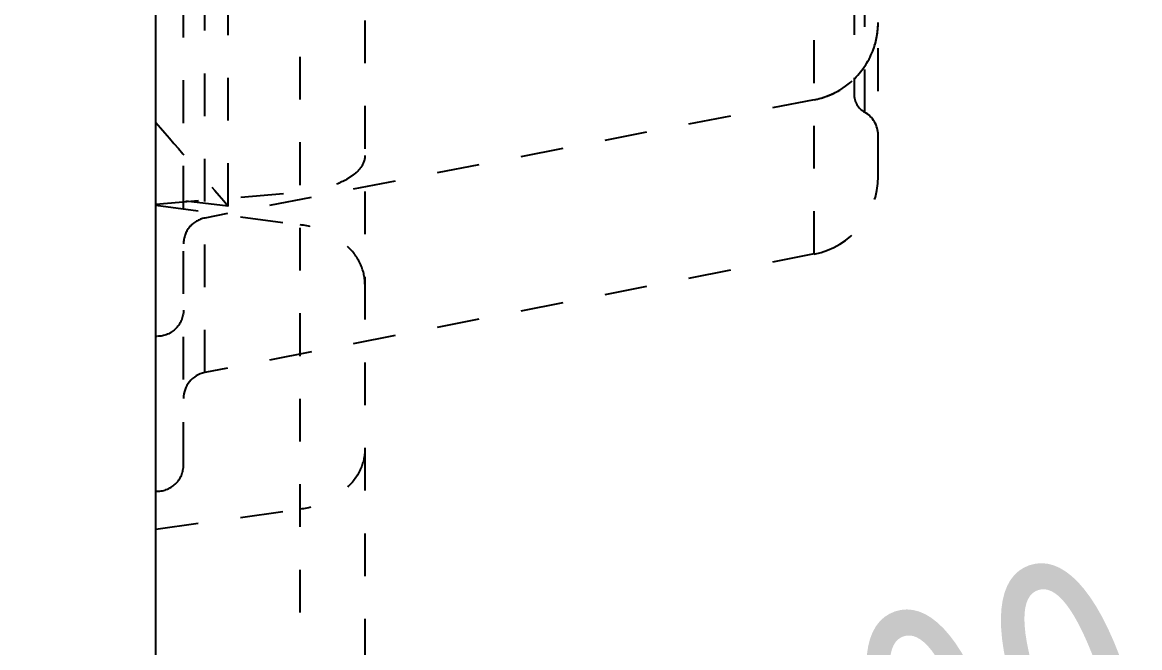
# Model space of a CAD drawing. Header units: millimetres. Extents: x 1147 to 12155, y -6137 to -4403.
# Drawn here: x 3262.98 to 3305.73, y -5417.46 to -5393.56 of the extents above; entities that cross this region are included whole.
import ezdxf

# ---------------------------------------------------------------- set-up
doc = ezdxf.new("R2010")
doc.units = ezdxf.units.MM
doc.header["$LTSCALE"] = 16.335
doc.header["$PDMODE"] = 3
doc.header["$PDSIZE"] = 0.3125
doc.linetypes.add('HIDDEN', pattern=[0.2, 0.1, -0.1])
doc.layers.get('0').update_dxf_attribs({"linetype": 'CONTINUOUS'})
doc.layers.get('Defpoints').update_dxf_attribs({"linetype": 'CONTINUOUS'})
doc.layers.add('DEFAULT_2', color=8, linetype='HIDDEN')
doc.styles.get("Standard").update_dxf_attribs({"font": 'txt', "width": 0.8})
doc.dimstyles.get("Standard").update_dxf_attribs({"dimtxt": 0.15625, "dimasz": 0.1875, "dimexe": 0.125, "dimexo": 0.0625, "dimtad": 0, "dimtih": 1, "dimtoh": 1, "dimdsep": 46, "dimtxsty": 'Standard', "dimcen": 0.09, "dimadec": 0, "dimazin": 0, "dimtp": 0.01, "dimtm": 0.01, "dimtfac": 1, "dimtofl": 0, "dimtmove": 0, "dimatfit": 3, "dimfxl": 0, "dimtolj": 1, "dimarcsym": 0})

# ---------------------------------------------------------------- blocks, each defined once
blk = doc.blocks.new('*D685')
at = {"color": 4, "lineweight": -2}
blk.add_line((3303.441, -5418.889), (3312.899, -5415.642), dxfattribs=at)
at = {"color": 4}
blk.add_solid([(3312.358, -5414.066), (3313.44, -5417.219), (3322.357, -5412.395)], dxfattribs=at)
at = {"layer": 'Defpoints', "color": 0}
for p in [(3331.815, -5409.148), (3322.357, -5412.395)]:
    blk.add_point(p, dxfattribs=at)
at = {"color": 6, "insert": (3287.677, -5424.301), "char_height": 10, "attachment_point": 5, "rotation": 18.9483}
blk.add_mtext('\\A1;∅10.00', dxfattribs=at)

msp = doc.modelspace()

# ---------------------------------------------------------------- linework, layer by layer
at = {"color": 7, "linetype": 'Continuous'}
msp.add_line((3268.086, -5503.772), (3268.086, -5023.709), dxfattribs=at)
at = {"layer": 'DEFAULT_2', "color": 8, "linetype": 'HIDDEN'}
for p, q in [((3293.277, -5402.415), (3293.277, -5115.128)), ((3295.718, -5399.454), (3295.718, -5118.089)), ((3295.207, -5396.995), (3295.207, -5120.548)), ((3294.799, -5121.249), (3294.799, -5396.294)), ((3269.144, -5410.477), (3269.144, -5331.696)), ((3269.958, -5406.948), (3269.958, -5331.576)), ((3273.607, -5422.649), (3273.607, -5380.723)), ((3276.086, -5383.689), (3276.086, -5419.694)), ((3270.857, -5400.583), (3270.857, -5384.76)), ((3293.277, -5396.522), (3269.958, -5401.041)), ((3268.086, -5400.51), (3273.607, -5400.05)), ((3270.857, -5400.583), (3268.086, -5400.271)), ((3268.086, -5400.55), (3273.607, -5401.298)), ((3293.277, -5402.415), (3269.958, -5406.948)), ((3268.086, -5412.927), (3273.607, -5412.169))]:
    msp.add_line(p, q, dxfattribs=at)
for centre, radius, start, end in [((3292.708, -5393.566), 3.01, 280.8921, 359.9326), ((3292.693, -5393.531), 3.047, 281.0477, 300.5901), ((3295.603, -5396.294), 0.804, 180, 240.5096), ((3294.712, -5397.87), 1.006, 0, 60.5096), ((4747.386, -4116.146), 1957.017, 220.896359, 221.020126), ((4747.327, -4116.214), 1956.928, 220.895969, 221.01974), ((3292.701, -5399.454), 3.017, 281, 0), ((3270.15, -5407.935), 1.006, 101, 180), ((3268.139, -5410.477), 1.006, 267, 0)]:
    msp.add_arc(centre, radius, start, end, dxfattribs=at)
for points in [[(3295.541, -5394.586), (3295.657, -5394.262), (3295.718, -5393.913), (3295.718, -5393.569)], [(3294.825, -5395.705), (3295.14, -5395.394), (3295.391, -5395.003), (3295.541, -5394.586)]]:
    msp.add_open_spline(points, degree=3, dxfattribs=at)
for points, knots in [([(3276.086, -5398.653), (3276.086, -5398.825), (3275.965, -5399.103), (3275.679, -5399.38), (3275.249, -5399.664), (3274.549, -5399.921), (3273.937, -5400.022), (3273.607, -5400.05)], [0, 0, 0, 0, 0.169958, 0.273323, 0.392062, 0.673909, 1, 1, 1, 1]), ([(3269.958, -5401.041), (3269.736, -5401.084), (3269.308, -5401.333), (3269.144, -5401.799), (3269.144, -5402.025)], [0, 0, 0, 0, 0.50046, 1, 1, 1, 1]), ([(3276.086, -5403.568), (3276.086, -5403.299), (3275.951, -5402.733), (3275.399, -5402.027), (3274.585, -5401.518), (3273.943, -5401.343), (3273.607, -5401.298)], [0, 0, 0, 0, 0.222099, 0.460198, 0.720911, 1, 1, 1, 1]), ([(3269.144, -5404.56), (3269.144, -5404.824), (3268.914, -5405.375), (3268.35, -5405.575), (3268.086, -5405.561)], [0, 0, 0, 0, 0.499467, 1, 1, 1, 1]), ([(3276.086, -5409.869), (3276.086, -5410.142), (3275.952, -5410.713), (3275.4, -5411.428), (3274.586, -5411.945), (3273.943, -5412.123), (3273.607, -5412.169)], [0, 0, 0, 0, 0.223522, 0.462181, 0.722328, 1, 1, 1, 1])]:
    msp.add_open_spline(points, degree=3, knots=knots, dxfattribs=at)

# ---------------------------------------------------------------- dimensions: what is measured, and where the dimension line sits
dim = msp.add_diameter_dim_2p(p1=(3331.815, -5409.148), p2=(3322.357, -5412.395), dimstyle='Standard', override={"dimtxt": 10, "dimasz": 10, "dimgap": 0, "dimtih": 0, "dimtoh": 0, "dimzin": 0, "dimcen": 0, "dimclrd": 4, "dimclre": 4, "dimclrt": 6, "dimadec": 2, "dimtp": 0, "dimtm": 0, "dimtzin": 0})
dim.commit()
dim.dimension.update_dxf_attribs({"geometry": '*D685', "text_midpoint": (3287.677, -5424.301)})

doc.saveas('drawing.dxf')
